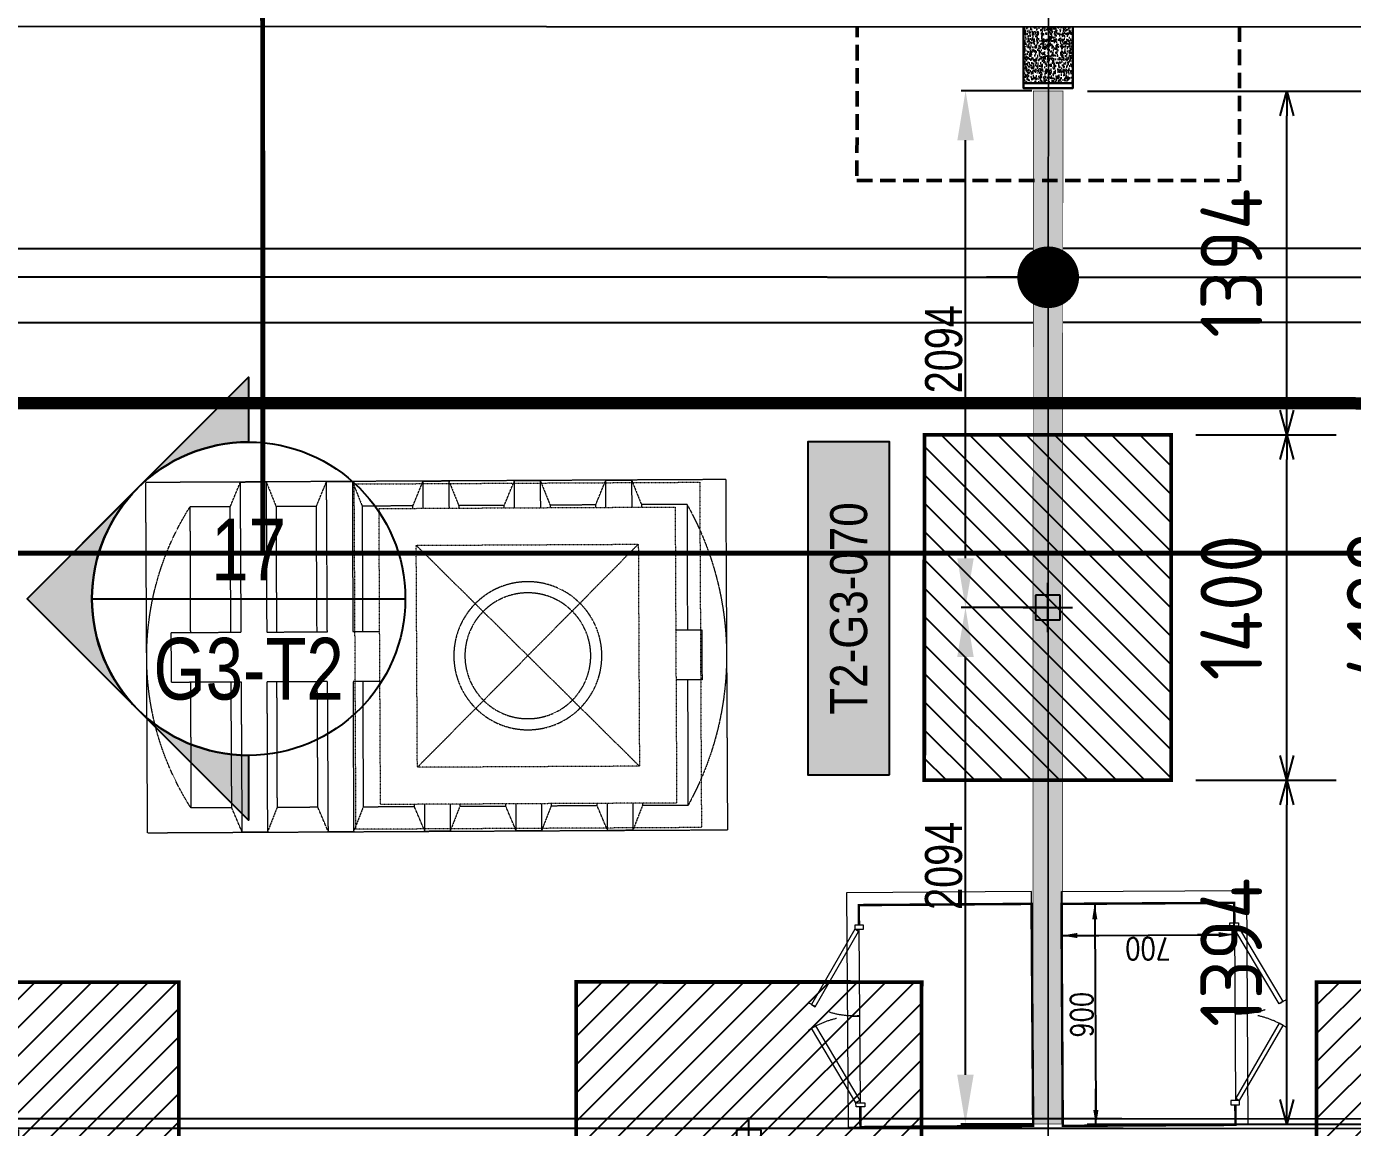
# Model space of a CAD drawing. Header units: centimetres. Extents: x -6122352 to 7132207, y -1694241 to 1947892.
# Drawn here: x 28082 to 33456, y -108390 to -103927 of the extents above; entities that cross this region are included whole.
import ezdxf
from ezdxf.enums import TextEntityAlignment as Align
from ezdxf.xclip import XClip

# ---------------------------------------------------------------- set-up
doc = ezdxf.new("R2010")
doc.units = ezdxf.units.CM
doc.header["$MEASUREMENT"] = 0
doc.header["$XCLIPFRAME"] = 2
doc.header["$PDMODE"] = 66
doc.header["$PDSIZE"] = 100
for name, pattern in [('2. HG-ST XR COL 3A (5V 7V 9V 11V - GF (4M & 5D-E)$0$HIDDEN', [0.375, 0.25, -0.125]), ('DASHED2', [0.375, 0.25, -0.125]), ('HIDDEN', [0.375, 0.25, -0.125]), ('LTH-4G-M-XR-GROUND FLOOR PLAN$0$HIDDEN2', [0.1875, 0.125, -0.0625]), ('XR-AR-END-SETTING OUT PLAN$0$23261-XR-AR-SI-GF$0$HIDDEN', [0.375, 0.25, -0.125])]:
    doc.linetypes.add(name, pattern=pattern)
for name, color, linetype in [('00-MI-DIM', 7, 'Continuous'), ('23585-XR-AR-BOUNDARY WALLS AND SETBACKS$0$setback', 7, 'XR-AR-END-SETTING OUT PLAN$0$23261-XR-AR-SI-GF$0$HIDDEN'), ('@MI-FOOTINGS', 7, 'Continuous'), ('@MI-REF LAYER', 7, 'Continuous'), ('@MI-TYPE-02', 6, 'Continuous'), ('B_TH_4', 7, 'Continuous'), ('CTECH-Text 2.5mm', 2, 'Continuous'), ('PANEL-TAGS', 7, 'Continuous'), ('VD-WS-WATER TANK', 7, 'Continuous'), ('XR-AR-MID-SETTING OUT FOR MASTER$0$23585-XR-AR-MID-GROUND FLOOR$0$A-Flor-Strs', 1, 'Continuous')]:
    doc.layers.add(name, color=color, linetype=linetype)
doc.layers.add('08-Compound Wall-2', color=6, linetype='Continuous', lineweight=25, true_color=0xff00ff)
for name, color, linetype, lineweight in [('23585-XR-AR-DAMAC PLOT LIMITS$0$1-Mid units', 41, 'Continuous', 5), ('@ Foundations', 4, 'DASHED2', 50), ('A-ANNO-TEXT', 3, 'Continuous', 25), ('LTH-4G-M-XR-GROUND FLOOR PLAN$0$1717 X Water Tank Location_5B$0$00 Line 2', 6, 'Continuous', 13), ('XR-AR-MID-SETTING OUT FOR MASTER$0$23585-XR-AR-MID-GROUND FLOOR$0$$A-GLAZ-WNDO', 232, 'Continuous', 9), ('XR-AR-MID-SETTING OUT FOR MASTER$0$23585-XR-AR-MID-GROUND FLOOR$0$A-GLAZ-SILL', 8, 'Continuous', 5), ('XR-AR-MID-SETTING OUT FOR MASTER$0$23585-XR-AR-MID-GROUND FLOOR$0$A-GLAZ-WNDO', 232, 'Continuous', 9)]:
    doc.layers.add(name, color=color, linetype=linetype, lineweight=lineweight)
doc.layers.add('LTH-4G-M-XR-GROUND FLOOR PLAN$0$PDF_Geometry', color=7, linetype='Continuous', true_color=0xcccccc)
doc.styles.add('Arial Narrow', font='ARIALN.TTF', dxfattribs={"width": 0.95, "height": 500})
doc.styles.add('DIMTEXT', font='romans.shx', dxfattribs={"width": 0.8})
doc.styles.add('JWC 1.50MM', font='GOTHIC.TTF', dxfattribs={"width": 0.8, "height": 1.5})
doc.styles.add('PANELTAG_STYLE', font='arial.ttf')
doc.styles.add('Schueco-BEMSTIL', font='isocpeur.ttf', dxfattribs={"width": 0.9})
doc.dimstyles.new('DIM-25', dxfattribs={"dimscale": 25, "dimtxt": 2.5, "dimasz": 2.5, "dimexe": 1.25, "dimexo": 0.625, "dimgap": 1, "dimtad": 1, "dimdec": 0, "dimdsep": 46, "dimtxsty": 'DIMTEXT', "dimblk": 'AROW', "dimcen": 2.5, "dimse1": 1, "dimse2": 1, "dimclrd": 1, "dimclre": 1, "dimclrt": 2, "dimadec": 0, "dimazin": 0, "dimtfac": 1, "dimtdec": 0, "dimtmove": 0, "dimatfit": 3, "dimfxl": 1, "dimarcsym": 0})
doc.dimstyles.new('JWC - 1.5', dxfattribs={"dimtxt": 1.5, "dimasz": 2, "dimexe": 0.18, "dimexo": 0.06, "dimgap": 0.09, "dimtad": 1, "dimtoh": 1, "dimdec": 0, "dimzin": 0, "dimdsep": 46, "dimtxsty": 'JWC 1.50MM', "dimcen": 0.09, "dimclrd": 1, "dimclre": 1, "dimclrt": 2, "dimadec": 0, "dimazin": 0, "dimtfac": 1, "dimtdec": 0, "dimtofl": 0, "dimtmove": 0, "dimatfit": 3, "dimfxl": 30, "dimtolj": 1, "dimtzin": 0, "dimarcsym": 0})
doc.dimstyles.new('MI- JWC-TXT-2.5 MM', dxfattribs={"dimscale": 1.5, "dimtxt": 2.5, "dimasz": 1, "dimexe": 2, "dimexo": 1, "dimgap": 1, "dimtad": 1, "dimdec": 0, "dimdsep": 46, "dimtxsty": 'Schueco-BEMSTIL', "dimblk": 'OPEN30', "dimcen": 0, "dimdle": 2, "dimclrd": 140, "dimclre": 8, "dimclrt": 40, "dimadec": 0, "dimazin": 2, "dimtfac": 1, "dimtdec": 0, "dimtix": 1, "dimtmove": 2, "dimatfit": 3, "dimldrblk": 'OPEN', "dimfxl": 2, "dimlwd": -1, "dimlwe": -1, "dimarcsym": 0})

# ---------------------------------------------------------------- blocks, each defined once
blk = doc.blocks.new('23585-XR-AR-BOUNDARY WALLS AND SETBACKS')
at = {"layer": '08-Compound Wall-2'}
blk.add_lwpolyline([(496457.5374, 2768843.6994), (496475.1589, 2768827.5531), (496481.207, 2768834.1539), (496485.2592, 2768838.5765), (496487.387, 2768840.8987), (496489.314, 2768843.0015), (496493.3674, 2768847.4253), (496493.57, 2768847.6464), (496497.4208, 2768851.8491), (496497.6234, 2768852.0702), (496501.6768, 2768856.4941), (496503.5346, 2768858.5215), (496485.9133, 2768874.6678)], dxfattribs=at)
at = {"layer": '23585-XR-AR-BOUNDARY WALLS AND SETBACKS$0$setback', "ltscale": 40, "const_width": 0.05}
blk.add_lwpolyline([(496485.0601, 2768871.5163), (496480.9052, 2768866.9817), (496476.8518, 2768862.5581), (496472.7985, 2768858.1342), (496468.745, 2768853.7105), (496464.6916, 2768849.2868), (496460.535, 2768844.7504), (496474.9123, 2768831.5767), (496479.0688, 2768836.113), (496483.121, 2768840.5356), (496485.2488, 2768842.8578), (496487.1759, 2768844.9607), (496491.2292, 2768849.3844), (496491.4314, 2768849.6052), (496495.2826, 2768853.8082), (496495.4848, 2768854.029), (496499.4373, 2768858.3426), (496485.0601, 2768871.5163)], dxfattribs=at)
blk = doc.blocks.new('A$C9d9485f6')
at = {"layer": 'A-ANNO-TEXT', "rotation": 312.4881850805905}
blk.add_blockref('23585-XR-AR-BOUNDARY WALLS AND SETBACKS', (-2377088.5348, -1504219.2521), dxfattribs=at)
blk = doc.blocks.new('23585-XR-AR-DAMAC PLOT LIMITS')
at = {"layer": '23585-XR-AR-DAMAC PLOT LIMITS$0$1-Mid units', "color": 251, "true_color": 0x636466}
for points in [[(496493.4411, 2768847.3577), (496475.7459, 2768863.5715), (496479.7993, 2768867.9951), (496497.4945, 2768851.7815), (496493.6437, 2768847.5789)], [(496489.3877, 2768842.9339), (496471.6925, 2768859.1475), (496475.7459, 2768863.5715), (496493.4411, 2768847.3577)]]:
    blk.add_lwpolyline(points, close=True, dxfattribs=at)
blk = doc.blocks.new('A$Cf093b529')
at = {"layer": 'A-ANNO-TEXT'}
blk.add_blockref('23585-XR-AR-DAMAC PLOT LIMITS', (-495391.9901, -2768603.4419), dxfattribs=at)
blk = doc.blocks.new('XR-AR-MID-SETTING OUT FOR MASTER$0$23585-XR-AR-MID-GROUND FLOOR$0$945-4P-1-101-GROUND FLOOR PLAN$0$XR-MIDDLE-GROUND FLOOR PLAN$0$A$C446944C1')
at = {"layer": 'XR-AR-MID-SETTING OUT FOR MASTER$0$23585-XR-AR-MID-GROUND FLOOR$0$A-GLAZ-SILL', "color": 252}
blk.add_line((0, 0), (5.2, 0), dxfattribs=at)
for points in [[(2.2081, -0.0228), (2.2081, -0.1242), (2.0938, -0.0735), (2.2081, -0.0228)], [(2.9919, -0.0228), (2.9919, -0.1242), (3.1062, -0.0735), (2.9919, -0.0228)]]:
    blk.add_lwpolyline(points, dxfattribs=at)
at = {"layer": 'XR-AR-MID-SETTING OUT FOR MASTER$0$23585-XR-AR-MID-GROUND FLOOR$0$A-GLAZ-WNDO', "color": 252}
for p, q in [((5.2, 0.25), (0, 0.25)), ((0, 0.25), (0, 0)), ((0.05, 0.1), (0.05, 0.25)), ((1.285, 0.25), (1.285, 0.1)), ((1.335, 0.1), (1.335, 0.25)), ((3.865, 0.1), (3.865, 0.25)), ((3.915, 0.25), (3.915, 0.1)), ((5.15, 0.1), (5.15, 0.25)), ((5.2, 0.25), (5.2, 0)), ((0, 0.1), (2.6, 0.1)), ((5.2, 0.1), (2.6, 0.1))]:
    blk.add_line(p, q, dxfattribs=at)
for points in [[(1.285, 0.2), (0.05, 0.2)], [(3.915, 0.2), (5.15, 0.2)]]:
    blk.add_lwpolyline(points, dxfattribs=at)
for points in [[(1.225, 0.04), (1.305, 0.04), (1.305, 0.09), (1.225, 0.09)], [(2.52, 0.04), (1.305, 0.04), (1.305, 0.09), (2.52, 0.09)], [(2.6, 0.04), (2.52, 0.04), (2.52, 0.09), (2.6, 0.09)], [(2.6, 0.04), (2.68, 0.04), (2.68, 0.09), (2.6, 0.09)], [(2.68, 0.04), (3.895, 0.04), (3.895, 0.09), (2.68, 0.09)], [(3.975, 0.04), (3.895, 0.04), (3.895, 0.09), (3.975, 0.09)]]:
    blk.add_lwpolyline(points, close=True, dxfattribs=at)
blk = doc.blocks.new('XR-AR-MID-SETTING OUT FOR MASTER')
h = blk.add_hatch()
h.set_pattern_fill('AR-CONC', color=8, scale=0.2, angle=90)
h.set_pattern_definition([(140, (-1262400.084, -115249.566), (3.1878171, 36.4369338), [3.81, -41.91]), (85, (-1262400.084, -115249.566), (-38.211369, -7.0486843), [3.048, -33.5281168]), (190.4514447, (-1262399.82, -115246.53), (-35.0235504, 29.3882494), [3.2380018, -35.6180489]), (136.1842, (-1262410.244, -115249.566), (8.4084656, 54.2158082), [5.715, -62.865]), (186.6355576, (-1262409.543, -115245.05), (-49.485225, 47.4808268), [4.8570046, -53.4271216]), (81.184151, (-1262410.244, -115249.566), (-49.485225, 47.4808268), [4.5719934, -50.2919464]), (111, (-1262407.704, -115244.486), (20.45303964, 30.32287825), [3.81, -41.91]), (56, (-1262407.704, -115244.486), (-36.8375932, 12.3604057), [3.048, -33.528]), (161.451445, (-1262406, -115241.96), (-16.3845538, 42.6832839), [3.2380018, -35.6179875]), (127.5, (-1262400.084, -115249.566), (-16.91100777, 0.61772065), [0, -33.1216, 0, -34.036, 0, -33.655]), (97.5, (-1262400.084, -115249.566), (-20.03611496, 13.3639325), [0, -19.4056, 0, -32.3596, 0, -12.827]), (57.5, (-1262400.084, -115260.894), (1.1457488, 27.11811903), [0, -12.7, 0, -39.624, 0, -52.578]), (47.5, (-1262400.084, -115265.974), (-5.0852982, 29.62583628), [0, -16.51, 0, -26.3144, 0, -37.338])])
h.paths.add_polyline_path([(6000, 19702.7), (5900, 19702.7), (5900, 19472.8), (6000, 19472.8)])
h.paths.add_polyline_path([(6100, 19702.7), (6000, 19702.7), (6000, 19472.8), (6100, 19472.8)])
for points in [[(6100, 19702.7), (6100, 19722.7), (5900, 19722.7), (5900, 19702.7)], [(5900, 19472.7), (5900, 19702.7), (6100, 19702.7), (6100, 19472.8)]]:
    blk.add_lwpolyline(points)
at = {"layer": 'XR-AR-MID-SETTING OUT FOR MASTER$0$23585-XR-AR-MID-GROUND FLOOR$0$A-Flor-Strs', "color": 8}
for p, q in [((60.1, 20672.9), (5940, 20672.7)), ((60, 20372.9), (5940, 20372.7))]:
    blk.add_line(p, q, dxfattribs=at)
at = {"layer": 'XR-AR-MID-SETTING OUT FOR MASTER$0$23585-XR-AR-MID-GROUND FLOOR$0$$A-GLAZ-WNDO', "color": 8, "xscale": -1000, "yscale": 1000, "zscale": 1000}
blk.add_blockref('XR-AR-MID-SETTING OUT FOR MASTER$0$23585-XR-AR-MID-GROUND FLOOR$0$945-4P-1-101-GROUND FLOOR PLAN$0$XR-MIDDLE-GROUND FLOOR PLAN$0$A$C446944C1', (5600, 19222.7), dxfattribs=at)
blk = doc.blocks.new('MID UNIT')
at = {"xscale": 0.001, "yscale": 0.001, "zscale": 0.001}
blk.add_blockref('XR-AR-MID-SETTING OUT FOR MASTER', (0, 0), dxfattribs=at)
blk = doc.blocks.new('TH_4')
blk.add_blockref('MID UNIT', (495802.3054, 2769130.5141))
at = {"xscale": -1}
blk.add_blockref('MID UNIT', (495814.3054, 2769130.5141), dxfattribs=at)
blk = doc.blocks.new('A$C780da55d')
at = {"layer": 'B_TH_4', "xscale": 1.000039159572381, "yscale": 1.000039159572381, "zscale": 1.000039159572381}
blk.add_blockref('TH_4', (-495814.0705, -2769239.3021), dxfattribs=at)
blk = doc.blocks.new('23585-XR-AR-MALDIVE-2$0$TH_4')
blk.add_blockref('A$C780da55d', (495794.6554, 2769130.8641))
at = {"layer": '@ Foundations', "linetype": 'DASHED2', "ltscale": 0.25}
blk.add_lwpolyline([(495807.5304, 2769148.5624), (495809.0804, 2769148.5624), (495809.0804, 2769150.6124), (495807.5304, 2769150.6124)], close=True, dxfattribs=at)
blk = doc.blocks.new('AROW')
at = {"color": 1, "ltscale": 100}
for p, q in [((0, 0), (-3, 0)), ((0, -1), (0, 1))]:
    blk.add_line(p, q, dxfattribs=at)
blk.add_solid([(-1.28, 0.21), (-1.28, -0.21), (0, 0)], dxfattribs=at)
blk = doc.blocks.new('*D424')
at = {"layer": 'CTECH-Text 2.5mm', "color": 8, "lineweight": -2, "ltscale": 10, "transparency": 16777216}
blk.add_line((0.8246, -0.1346), (0.0246, -0.1346), dxfattribs=at)
at = {"layer": 'Defpoints', "color": 0, "ltscale": 10, "transparency": 16777216}
for p in [(-0.0254, 0), (0.8746, 0), (-0.0254, -0.1346)]:
    blk.add_point(p, dxfattribs=at)
at = {"layer": 'CTECH-Text 2.5mm', "color": 8, "lineweight": -2, "ltscale": 10, "transparency": 16777216, "xscale": 0.05, "yscale": 0.05, "zscale": 0.05, "rotation": 180}
blk.add_blockref('AROW', (-0.0254, -0.1346), dxfattribs=at)
at = {"layer": 'CTECH-Text 2.5mm', "color": 8, "lineweight": -2, "ltscale": 10, "transparency": 16777216, "xscale": 0.05, "yscale": 0.05, "zscale": 0.05}
blk.add_blockref('AROW', (0.8746, -0.1346), dxfattribs=at)
at = {"layer": 'CTECH-Text 2.5mm', "color": 8, "ltscale": 10, "transparency": 16777216, "insert": (0.4246, -0.0796), "char_height": 0.09, "attachment_point": 5, "style": 'DIMTEXT'}
blk.add_mtext('900', dxfattribs=at)
blk = doc.blocks.new('*D423')
at = {"layer": 'CTECH-Text 2.5mm', "color": 8, "lineweight": -2, "ltscale": 10, "transparency": 16777216}
blk.add_line((0.7459, -0.05), (0.7459, -0.65), dxfattribs=at)
at = {"layer": 'Defpoints', "color": 0, "ltscale": 10, "transparency": 16777216}
for p in [(0.8746, 0), (0.7459, -0.7), (0.8746, -0.7)]:
    blk.add_point(p, dxfattribs=at)
at = {"layer": 'CTECH-Text 2.5mm', "color": 8, "lineweight": -2, "ltscale": 10, "transparency": 16777216, "xscale": 0.05, "yscale": 0.05, "zscale": 0.05}
for p, rotation in [((0.7459, 0), 90), ((0.7459, -0.7), 270)]:
    blk.add_blockref('AROW', p, dxfattribs=dict(at, rotation=rotation))
at = {"layer": 'CTECH-Text 2.5mm', "color": 8, "ltscale": 10, "transparency": 16777216, "insert": (0.6909, -0.35), "char_height": 0.09, "attachment_point": 5, "rotation": 90, "style": 'DIMTEXT'}
blk.add_mtext('700', dxfattribs=at)
blk = doc.blocks.new('WT')
at = {"layer": 'VD-WS-WATER TANK', "color": 8, "linetype": 'HIDDEN', "lineweight": 5}
for p, q in [((-1544.6, 709.7), (-1544.6, -710.3)), ((-1544.6, 709.7), (805.4, 709.7)), ((805.4, -710.3), (805.4, 709.7)), ((-1205.2, 610), (-1368.6, 609.7)), ((-1367.6, 100.7), (-1368.6, 609.7)), ((-853.8, 610), (-1019.5, 609.7)), ((-462.5, 610), (-670.5, 610)), ((-92.3, 610), (-279.1, 610)), ((278, 610), (91.1, 609.6)), ((645.8, 610), (461.3, 609.7)), ((646.8, 100.7), (645.8, 610)), ((-1366.3, -610.3), (-1367.2, -101.4)), ((648.2, -610), (647.2, -101.4)), ((-1202.9, -610), (-1366.3, -610.3)), ((-853.8, -610), (-1017.2, -610.3)), ((-462.5, -610), (-668.2, -610)), ((-92.3, -610), (-276.8, -610)), ((278, -610), (93.4, -610.3)), ((648.2, -610), (463.6, -610.3)), ((805.4, -710.3), (-1544.6, -710.3))]:
    blk.add_line(p, q, dxfattribs=at)
at = {"layer": 'VD-WS-WATER TANK', "color": 8, "linetype": 'HIDDEN', "lineweight": 5, "ltscale": 0.2}
for p, q in [((-450, 450, 1.1), (450, -450, -1)), ((450, 450), (-450, -450, 1))]:
    blk.add_line(p, q, dxfattribs=at)
at = {"layer": 'VD-WS-WATER TANK', "color": 8, "linetype": 'HIDDEN', "lineweight": 5}
for points in [[(-1058, 100.7), (-1059, 709.7), (-1161.1, 709.7), (-1202.9, 610), (-1202.9, 100.7)], [(-1161.1, 709.7), (-1161.1, 100.7)], [(-1018.6, 100.7), (-1019.5, 610), (-1059, 709.7)], [(-708.9, 100.7), (-709.9, 709.7), (-812, 709.7), (-853.8, 610), (-853.8, 100.7)], [(-812, 709.7), (-812, 100.7)], [(-669.5, 100.7), (-670.5, 610), (-709.9, 709.7)], [(-318.4, 600), (-318.6, 709.7), (-420.7, 709.7), (-462.5, 610), (-462.5, 600)], [(-420.7, 709.7), (-420.7, 600)], [(-279.1, 600), (-279.1, 610), (-318.6, 709.7)], [(51.8, 600), (51.6, 709.7), (-50.5, 709.7), (-92.3, 610), (-92.3, 600)], [(-50.5, 709.7), (-50.5, 600)], [(91.1, 600), (91.1, 610), (51.6, 709.7)], [(422, 600), (421.8, 709.7), (319.7, 709.7), (278, 610), (278, 600)], [(319.7, 709.7), (319.7, 600)], [(461.3, 600), (461.3, 610), (421.8, 709.7)], [(-1161.1, 100.7), (-1444.6, 100.7), (-1444.6, -101.4), (-1161.1, -101.4)], [(-812, 100.7), (-1058, 100.7)], [(-600, 100.7), (-708.9, 100.7)], [(600, -101.4), (705.4, -101.4), (705.4, 100.7), (600, 100.7)], [(-1202.9, -101.4), (-1202.9, -610), (-1161.1, -710.3), (-1056.7, -710.3), (-1017.2, -610), (-1018.2, -101.4)], [(-1161.1, -101.4), (-1161.1, -710.3)], [(-1056.7, -710.3), (-1057.7, -101.4)], [(-1057.7, -101.4), (-812, -101.4)], [(-853.8, -101.4), (-853.8, -610), (-812, -710.3), (-707.6, -710.3), (-668.2, -610), (-669.1, -101.4)], [(-812, -101.4), (-812, -710.3)], [(-707.6, -710.3), (-708.6, -101.4)], [(-708.6, -101.4), (-600, -101.4)], [(-462.5, -600), (-462.5, -610), (-420.7, -710.3), (-316.2, -710.3), (-276.8, -610), (-276.8, -600)], [(-420.7, -600), (-420.7, -710.3)], [(-316.2, -710.3), (-316.4, -600)], [(-92.3, -600), (-92.3, -610), (-50.5, -710.3), (54, -710.3), (93.4, -610), (93.4, -600)], [(-50.5, -600), (-50.5, -710.3)], [(54, -710.3), (53.8, -600)], [(278, -600), (278, -610), (319.7, -710.3), (424.2, -710.3), (463.6, -610), (463.6, -600)], [(319.7, -600), (319.7, -710.3)], [(424.2, -710.3), (424, -600)]]:
    blk.add_lwpolyline(points, dxfattribs=at)
at = {"layer": 'VD-WS-WATER TANK', "color": 8, "linetype": 'HIDDEN', "lineweight": 5, "ltscale": 0.2}
for points in [[(-700, -700), (700, -700), (700, 700), (-700, 700)], [(-600, -600), (600, -600), (600, 600), (-600, 600)], [(-450, -450), (450, -450), (450, 450), (-450, 450)]]:
    blk.add_lwpolyline(points, close=True, dxfattribs=at)
at = {"layer": 'VD-WS-WATER TANK', "color": 8, "linetype": 'HIDDEN', "lineweight": 5}
for radius in [300, 255]:
    blk.add_circle((0, 0), radius, dxfattribs=at)
for centre, radius, start, end in [((-406.1, 1.5), 1138.5, 147.7124, 212.5056), ((-448.6, -2.1), 1254, 331.0009, 29.2171)]:
    blk.add_arc(centre, radius, start, end, dxfattribs=at)
blk = doc.blocks.new('_Dot')
at = {"color": 0, "linetype": 'ByBlock', "lineweight": -2}
blk.add_line((-0.5, 0), (-1, 0), dxfattribs=at)
at = {"color": 0, "linetype": 'ByBlock', "const_width": 0.5}
blk.add_lwpolyline([(-0.25, 0, 1), (0.25, 0, 1)], format="xyb", close=True, dxfattribs=at)
blk = doc.blocks.new('T2-FOOTING PLAN')
at = {"layer": '@MI-FOOTINGS', "transparency": 33554679}
h = blk.add_hatch(dxfattribs=at)
h.set_pattern_fill('ANSI31', color=8, scale=650)
h.paths.add_polyline_path([(-700, 650), (700, 650), (700, -650), (-700, -650)])
at = {"layer": '@MI-FOOTINGS', "color": 160, "true_color": 0x3340f0, "const_width": 15}
blk.add_lwpolyline([(-700, 650), (700, 650), (700, -650), (-700, -650)], close=True, dxfattribs=at)
at = {"layer": '@MI-FOOTINGS', "color": 30}
blk.add_point((0, 0), dxfattribs=at)
blk = doc.blocks.new('6M PANEL-T2')
at = {"layer": '@MI-FOOTINGS', "rotation": 359.9898439714545}
for p in [(-1500.2, 61.5), (1499.8, 61)]:
    blk.add_blockref('T2-FOOTING PLAN', p, dxfattribs=at)
blk = doc.blocks.new('_Open30')
at = {"color": 0, "linetype": 'ByBlock', "lineweight": -2}
for p, q in [((-1, 0.268), (0, 0)), ((0, 0), (-1, -0.268)), ((0, 0), (-1, 0))]:
    blk.add_line(p, q, dxfattribs=at)
blk = doc.blocks.new('*D1901')
at = {"layer": '@MI-TYPE-02', "color": 8, "transparency": 16777216}
for p, q in [((32382.3, -104188.5), (33983.5, -104188.7)), ((32380.7, -108376.7), (33982.8, -108377))]:
    blk.add_line(p, q, dxfattribs=at)
at = {"layer": '@MI-TYPE-02', "color": 140, "transparency": 16777216}
blk.add_line((33783.5, -104288.7), (33782.8, -108277), dxfattribs=at)
at = {"layer": 'Defpoints', "color": 0, "transparency": 16777216}
for p in [(32282.3, -104188.4), (32280.7, -108376.7), (33782.8, -108377)]:
    blk.add_point(p, dxfattribs=at)
at = {"layer": '@MI-TYPE-02', "color": 140, "transparency": 16777216, "xscale": 100, "yscale": 100, "zscale": 100}
for p, rotation in [((33783.5, -104188.7), 89.98981003138533), ((33782.8, -108377), 269.9898100313853)]:
    blk.add_blockref('_Open30', p, dxfattribs=dict(at, rotation=rotation))
at = {"layer": '@MI-TYPE-02', "color": 40, "transparency": 16777216, "insert": (33558.2, -106282.8), "char_height": 250, "attachment_point": 5, "rotation": 89.9898, "style": 'Schueco-BEMSTIL'}
blk.add_mtext('4188', dxfattribs=at)
blk = doc.blocks.new('_Open')
at = {"color": 0, "linetype": 'ByBlock', "lineweight": -2}
for p, q in [((-1, 0.2), (0, 0)), ((-1, -0.2), (0, 0)), ((0, 0), (-1, 0))]:
    blk.add_line(p, q, dxfattribs=at)
blk = doc.blocks.new('T2-SINGLE FOOTING')
at = {"layer": '@MI-FOOTINGS', "transparency": 33554679}
h = blk.add_hatch(dxfattribs=at)
h.set_pattern_fill('ANSI31', color=8, scale=650)
h.paths.add_polyline_path([(-700, 500), (700, 500), (700, -500), (-700, -500)])
at = {"layer": '@MI-FOOTINGS', "color": 62, "const_width": 15}
blk.add_lwpolyline([(-700, 500), (700, 500), (700, -500), (-700, -500)], close=True, dxfattribs=at)
at = {"layer": '@MI-FOOTINGS', "color": 30}
blk.add_point((0, 0), dxfattribs=at)
blk = doc.blocks.new('*D1919')
at = {"color": 1, "lineweight": -2, "transparency": 16777216}
for p, q in [((32214.8, -106282.6), (31869.5, -106282.5)), ((31887.2, -108176.6), (31887.5, -106482.5)), ((32156.2, -108376.7), (31869.1, -108376.6))]:
    blk.add_line(p, q, dxfattribs=at)
at = {"color": 1, "transparency": 16777216}
for points in [[(31854.1, -106482.5), (31920.8, -106482.5), (31887.5, -106282.5)], [(31853.8, -108176.6), (31920.5, -108176.6), (31887.1, -108376.6)]]:
    blk.add_solid(points, dxfattribs=at)
at = {"layer": 'Defpoints', "color": 0, "transparency": 16777216}
for p in [(31887.5, -106282.5), (32220.8, -106282.6), (32162.2, -108376.7)]:
    blk.add_point(p, dxfattribs=at)
at = {"color": 2, "transparency": 16777216, "insert": (31799.5, -107329.6), "char_height": 150, "attachment_point": 5, "rotation": 89.9898, "style": 'JWC 1.50MM'}
blk.add_mtext('\\A1;2094', dxfattribs=at)
blk = doc.blocks.new('*D1876')
at = {"color": 1, "lineweight": -2, "transparency": 16777216}
for p, q in [((32156.2, -104188.4), (31869.9, -104188.3)), ((31887.5, -106082.5), (31887.8, -104388.3)), ((32214.8, -106282.6), (31869.5, -106282.5))]:
    blk.add_line(p, q, dxfattribs=at)
at = {"color": 1, "transparency": 16777216}
for points in [[(31854.5, -104388.3), (31921.2, -104388.4), (31887.9, -104188.3)], [(31854.2, -106082.5), (31920.9, -106082.5), (31887.5, -106282.5)]]:
    blk.add_solid(points, dxfattribs=at)
at = {"layer": 'Defpoints', "color": 0, "transparency": 16777216}
for p in [(31887.9, -104188.3), (32162.2, -104188.4), (32220.8, -106282.6)]:
    blk.add_point(p, dxfattribs=at)
at = {"color": 2, "transparency": 16777216, "insert": (31799.9, -105235.4), "char_height": 150, "attachment_point": 5, "rotation": 89.9898, "style": 'JWC 1.50MM'}
blk.add_mtext('\\A1;2094', dxfattribs=at)
blk = doc.blocks.new('*D1891')
at = {"color": 8, "transparency": 16777216}
for p, q in [((32820.6, -106982.7), (33389.7, -106982.8)), ((32380.7, -108376.7), (33389.4, -108376.9))]:
    blk.add_line(p, q, dxfattribs=at)
at = {"color": 140, "transparency": 16777216}
blk.add_line((33189.4, -108276.9), (33189.6, -107082.8), dxfattribs=at)
at = {"layer": 'Defpoints', "color": 0, "transparency": 16777216}
for p in [(32720.6, -106982.7), (33189.7, -106982.8), (32280.7, -108376.7)]:
    blk.add_point(p, dxfattribs=at)
at = {"color": 140, "transparency": 16777216, "xscale": 100, "yscale": 100, "zscale": 100}
for p, rotation in [((33189.7, -106982.8), 89.98981003138537), ((33189.4, -108376.9), 269.9898100313853)]:
    blk.add_blockref('_Open30', p, dxfattribs=dict(at, rotation=rotation))
at = {"color": 40, "transparency": 16777216, "insert": (32964.5, -107679.8), "char_height": 250, "attachment_point": 5, "rotation": 89.9898, "style": 'Schueco-BEMSTIL'}
blk.add_mtext('1394', dxfattribs=at)
blk = doc.blocks.new('*D1892')
at = {"color": 8, "transparency": 16777216}
for p, q in [((32820.9, -105582.7), (33389.9, -105582.8)), ((32820.6, -106982.7), (33389.7, -106982.8))]:
    blk.add_line(p, q, dxfattribs=at)
at = {"color": 140, "transparency": 16777216}
blk.add_line((33189.7, -106882.8), (33189.9, -105682.8), dxfattribs=at)
at = {"layer": 'Defpoints', "color": 0, "transparency": 16777216}
for p in [(32720.9, -105582.7), (33189.9, -105582.8), (32720.6, -106982.7)]:
    blk.add_point(p, dxfattribs=at)
at = {"color": 140, "transparency": 16777216, "xscale": 100, "yscale": 100, "zscale": 100}
for p, rotation in [((33189.9, -105582.8), 89.98981003138537), ((33189.7, -106982.8), 269.9898100313853)]:
    blk.add_blockref('_Open30', p, dxfattribs=dict(at, rotation=rotation))
at = {"color": 40, "transparency": 16777216, "insert": (32964.8, -106282.7), "char_height": 250, "attachment_point": 5, "rotation": 89.9898, "style": 'Schueco-BEMSTIL'}
blk.add_mtext('1400', dxfattribs=at)
blk = doc.blocks.new('*D1893')
at = {"color": 8, "transparency": 16777216}
for p, q in [((32382.3, -104188.5), (33390.2, -104188.6)), ((32820.9, -105582.7), (33389.9, -105582.8))]:
    blk.add_line(p, q, dxfattribs=at)
at = {"color": 140, "transparency": 16777216}
blk.add_line((33189.9, -105482.8), (33190.1, -104288.6), dxfattribs=at)
at = {"layer": 'Defpoints', "color": 0, "transparency": 16777216}
for p in [(32282.3, -104188.4), (33190.2, -104188.6), (32720.9, -105582.7)]:
    blk.add_point(p, dxfattribs=at)
at = {"color": 140, "transparency": 16777216, "xscale": 100, "yscale": 100, "zscale": 100}
for p, rotation in [((33190.2, -104188.6), 89.98981003138537), ((33189.9, -105582.8), 269.9898100313853)]:
    blk.add_blockref('_Open30', p, dxfattribs=dict(at, rotation=rotation))
at = {"color": 40, "transparency": 16777216, "insert": (32965, -104885.6), "char_height": 250, "attachment_point": 5, "rotation": 89.9898, "style": 'Schueco-BEMSTIL'}
blk.add_mtext('1394', dxfattribs=at)
blk = doc.blocks.new('*U1871')
h = blk.add_hatch(color=94)
edge = h.paths.add_edge_path()
edge.add_line((0, -6.35), (0, -8.98))
edge.add_line((0, -8.98), (-8.98, 0))
edge.add_line((-8.98, 0), (0, 8.98))
edge.add_line((0, 8.98), (0, 6.35))
edge.add_arc((0, 0), 6.35, 90, 270)
at = {"color": 94}
blk.add_line((-6.35, 0), (6.35, 0), dxfattribs=at)
for points in [[(0, -6.35), (0, -8.98), (-8.98, 0), (0, 8.98), (0, 6.35, 1)], [(-4.49, 4.49, 0.414214), (-4.49, -4.49), (-8.98, 0), (-4.49, 4.49)]]:
    blk.add_lwpolyline(points, format="xyb", close=True)
blk.add_circle((0, 0), 6.35, dxfattribs=at)
at = {"style": 'Arial Narrow', "width": 0.95, "flags": 8}
blk.add_attdef('VIEWNUMBER', text='', height=2.5, dxfattribs=at).set_placement((0, 0), align=Align.BOTTOM_CENTER)
blk.add_attdef('SHEETNUMBER', text='', height=2.5, dxfattribs=at).set_placement((0, -1.588), align=Align.TOP_CENTER)
blk = doc.blocks.new('PANELTAG')
at = {"layer": 'PANEL-TAGS', "color": 1}
blk.add_lwpolyline([(-13.5, -3.3), (13.5, -3.3), (13.5, 3.3), (-13.5, 3.3)], close=True, dxfattribs=at)
at = {"layer": 'PANEL-TAGS', "color": 40, "true_color": 0xffd700}
blk.add_solid([(-13.5, -3.3), (13.5, -3.3), (-13.5, 3.3), (13.5, 3.3)], dxfattribs=at)
at = {"layer": 'PANEL-TAGS', "color": 5, "style": 'PANELTAG_STYLE', "width": 0.85}
blk.add_attdef('TAGNO', text='', height=3, dxfattribs=at).set_placement((0, 0), align=Align.MIDDLE)
blk = doc.blocks.new('M3 REF WITH TABLES')
at = {"color": 10}
blk.add_lwpolyline([(6.0853, -1.5001), (16.6069, -11.1459), (20.8293, -6.5376), (20.6076, -6.3346), (36.687, 11.2142), (36.9087, 11.0107), (41.1306, 15.6194), (30.609, 25.2646), (6.0853, -1.5001)], close=True, dxfattribs=at)
at = {"color": 1, "const_width": 0.02}
blk.add_lwpolyline([(30.2053, -2.5257), (30.1517, 0.9204), (32.1257, 3.0752), (30.1309, 4.9006), (32.1257, 3.0752), (42.3172, 14.198), (46.2184, 14.9529)], dxfattribs=at)
blk = doc.blocks.new('A$C3dfd7553')
at = {"layer": 'LTH-4G-M-XR-GROUND FLOOR PLAN$0$1717 X Water Tank Location_5B$0$00 Line 2', "color": 8, "linetype": 'Continuous', "elevation": 0}
blk.add_lwpolyline([(0.0563, -0.7, 0.01, 0.01, 0), (-0.0254, -0.7, 0.01, 0.01, 0), (-0.0254, 0, 0.01, 0.01, 0), (0.8746, 0, 0.01, 0.01, 0), (0.8746, -0.7, 0.01, 0.01, 0), (0.7937, -0.7, 0, 0, 0)], format="xyseb", dxfattribs=at)
at = {"layer": 'LTH-4G-M-XR-GROUND FLOOR PLAN$0$PDF_Geometry', "color": 8, "lineweight": 5, "elevation": 0}
for points in [[(-0.0254, -0.75), (-0.0254, 0), (0.9246, 0), (0.9246, -0.75), (-0.0254, -0.75)], [(0.7766, -0.7), (0.0734, -0.7)]]:
    blk.add_lwpolyline(points, dxfattribs=at)
for points in [[(0.0734, -0.7172), (0.0734, -0.6813), (0.0563, -0.6813), (0.0563, -0.7172)], [(0.7766, -0.7172), (0.7766, -0.6813), (0.7937, -0.6813), (0.7937, -0.7172)], [(0.3766, -0.8952), (0.386, -0.8796), (0.0828, -0.7016), (0.0734, -0.7172)], [(0.4734, -0.8952), (0.464, -0.8796), (0.7672, -0.7016), (0.7766, -0.7172)]]:
    blk.add_lwpolyline(points, close=True, dxfattribs=at)
at = {"layer": 'LTH-4G-M-XR-GROUND FLOOR PLAN$0$PDF_Geometry', "color": 8, "linetype": 'LTH-4G-M-XR-GROUND FLOOR PLAN$0$HIDDEN2', "lineweight": 5}
for centre, start, end in [((0.0734, -0.7172), 327.1407, 2.8021), ((0.7766, -0.7172), 177.1979, 212.8593)]:
    blk.add_arc(centre, 0.3516, start, end, dxfattribs=at)
at = {"layer": 'CTECH-Text 2.5mm', "ltscale": 10}
dim = blk.add_linear_dim(base=(-0.0254, -0.1346), p1=(0.8746, 0), p2=(-0.0254, 0), dimstyle='DIM-25', override={"dimscale": 1, "dimtxt": 0.09, "dimasz": 0.05, "dimgap": 0.01, "dimlfac": 1000, "dimclrd": 8, "dimclre": 8, "dimclrt": 8}, dxfattribs=at)
dim.commit()
dim.dimension.update_dxf_attribs({"geometry": '*D424', "text_midpoint": (0.4246, -0.0796)})
dim = blk.add_linear_dim(base=(0.7459, -0.7), p1=(0.8746, 0), p2=(0.8746, -0.7), angle=90, dimstyle='DIM-25', override={"dimscale": 1, "dimtxt": 0.09, "dimasz": 0.05, "dimgap": 0.01, "dimlfac": 1000, "dimclrd": 8, "dimclre": 8, "dimclrt": 8}, dxfattribs=at)
dim.commit()
dim.dimension.update_dxf_attribs({"geometry": '*D423', "text_midpoint": (0.6909, -0.35)})
blk = doc.blocks.new('A$C7cae1d29')
at = {"rotation": 270.3381210118916}
blk.add_blockref('A$C3dfd7553', (15.0913, 23.9049), dxfattribs=at)
at = {"xscale": -0.9999999999999999, "rotation": 90.42176482317339}
blk.add_blockref('A$C3dfd7553', (15.2113, 23.9049), dxfattribs=at)
at = {"layer": 'VD-WS-WATER TANK', "ltscale": 100, "xscale": -0.001000000000000002, "yscale": 0.001000000000000002, "zscale": 0.001000000000000001, "rotation": 0.3023062136666079}
blk.add_blockref('WT', (17.2592, 22.0249), dxfattribs=at)

msp = doc.modelspace()

# ---------------------------------------------------------------- block references
at = {"layer": '@MI-REF LAYER', "xscale": 1000, "yscale": 1000, "zscale": 1000}
msp.add_blockref('A$C9d9485f6', (-23958.95046, 48155.57226), dxfattribs=at)

# ---------------------------------------------------------------- next in the draw order: block references
at = {"layer": '@MI-REF LAYER'}
ref = msp.add_blockref('23585-XR-AR-MALDIVE-2$0$TH_4', (496316062.77904, 2768960875.36413), dxfattribs=dict(at, xscale=1000, yscale=1000, zscale=1000, rotation=179.9901606865016))
XClip(ref).set_block_clipping_path([(495793.2153179883, 2769130.5144247264), (495835.2581406492, 2769130.5140801282), (495835.2576190941, 2769154.3133947467), (495826.3056662926, 2769154.3141869735), (495820.3073401563, 2769154.3142064768), (495816.957702864, 2769154.3142027529), (495816.9477785914, 2769154.4542111102), (495814.3055212521, 2769154.4543746579), (495808.0010207752, 2769154.4543374204), (495802.3655115841, 2769154.4543353911), (495802.0106194327, 2769154.4543344257), (495796.0105614755, 2769154.4543345426), (495793.21559742, 2769154.4543973496)])

# ---------------------------------------------------------------- next in the draw order: linework, layer by layer
at = {"layer": '@MI-REF LAYER', "color": 10}
msp.add_lwpolyline([(8077.60119, -89949.46316), (8071.31987, -104223.39895), (14321.56537, -104224.47229), (14321.48235, -103923.84264), (38122.91575, -103927.93002), (38122.63231, -104228.79447), (44372.80351, -104229.16823), (44378.58971, -89955.62775), (8077.60119, -89949.46316)], close=True, dxfattribs=at)

# ---------------------------------------------------------------- next in the draw order: block references
at = {"rotation": 89.9898100330467}
msp.add_blockref('T2-SINGLE FOOTING', (32220.76607, -106282.57833), dxfattribs=at)
at = {"color": 94, "linetype": '2. HG-ST XR COL 3A (5V 7V 9V 11V - GF (4M & 5D-E)$0$HIDDEN'}
for p in [(26499.94096, -108512.10296), (32509.94096, -108512.10296)]:
    msp.add_blockref('6M PANEL-T2', p, dxfattribs=at)
at = {"layer": '00-MI-DIM'}
ref = msp.add_blockref('*U1871', (28982.33945, -106246.71867, -0.11633), dxfattribs=dict(at, xscale=100, yscale=100, zscale=100))
ref.add_attrib('VIEWNUMBER', '17', dxfattribs={"layer": '0', "height": 250, "style": 'Arial Narrow', "width": 0.95}).set_placement((28982.33945, -106246.71867, -0.11633), align=Align.BOTTOM_CENTER)
ref.add_attrib('SHEETNUMBER', 'G3-T2', dxfattribs={"layer": '0', "height": 250, "style": 'Arial Narrow', "width": 0.95}).set_placement((28982.33945, -106405.46867, -0.11633), align=Align.TOP_CENTER)
at = {"layer": '@MI-REF LAYER', "color": 10, "xscale": 1000, "yscale": 1000, "zscale": 1000, "rotation": 179.9901606651968}
msp.add_blockref('A$C7cae1d29', (47376.91396, -84456.1077), dxfattribs=at)
at = {"layer": '@MI-REF LAYER', "extrusion": (3.92233e-12, 7.46019e-09, 1), "xscale": 250.0000000000001, "yscale": 250.0000000000001, "zscale": 250.0000000000001, "rotation": 359.9703541965654}
msp.add_blockref('_Dot', (32222.67987, -104943.62217, -11.23075), dxfattribs=at)
at = {"layer": 'PANEL-TAGS'}
ref = msp.add_blockref('PANELTAG', (31414.06671, -106286.40174), dxfattribs=dict(at, xscale=50.00000000000001, yscale=50.00000000000001, zscale=50.00000000000001, rotation=90.00000000000001))
ref.add_attrib('TAGNO', 'T2-G3-070', dxfattribs={"color": 5, "height": 150, "rotation": 90, "style": 'PANELTAG_STYLE', "width": 0.85}).set_placement((31414.06671, -106286.40174), align=Align.MIDDLE_CENTER)

# ---------------------------------------------------------------- next in the draw order: dimensions: what is measured, and where the dimension line sits
for base, p1, p2, picture, middle in [((33189.90391, -105582.75068), (32720.64157, -106982.66725), (32720.89056, -105582.66727), '*D1892', (32964.77942, -106282.71066)), ((33189.65492, -106982.75066), (32280.66861, -108376.72575), (32720.64157, -106982.66725), '*D1891', (32964.53095, -107679.779))]:
    dim = msp.add_linear_dim(base=base, p1=p1, p2=p2, angle=89.98981003, dimstyle='MI- JWC-TXT-2.5 MM')
    dim.commit()
    dim.dimension.update_dxf_attribs({"geometry": picture, "text_midpoint": middle})
at = {"color": 94}
dim = msp.add_linear_dim(base=(31887.50213, -106282.51906), p1=(32162.17377, -108376.68373), p2=(32220.76607, -106282.57833), angle=89.98981003, dimstyle='JWC - 1.5', dxfattribs=at)
dim.commit()
dim.dimension.update_dxf_attribs({"geometry": '*D1919', "text_midpoint": (31799.54297, -107329.56133)})

# ---------------------------------------------------------------- next in the draw order: wipeouts: each hides what was drawn before it
msp.add_wipeout([(44374.93305, -89955.73267), (8073.94462, -89949.05767), (8071.31987, -104223.39895), (14321.56537, -104224.47229), (14321.48235, -103923.84264), (38122.91575, -103927.93002), (38122.63231, -104228.79447), (44372.8035, -104229.25161)]).dxf.layer = '@MI-REF LAYER'

# ---------------------------------------------------------------- next in the draw order: hatches: boundary and pattern name
at = {"layer": '@MI-TYPE-02'}
h = msp.add_hatch(color=256, dxfattribs=at)
h.dxf.hatch_style = 1
h.paths.add_polyline_path([(20164.3843, -104186.28629), (20282.5382, -104186.28594), (20282.65082, -108318.21709), (20162.65082, -108318.21709)])
h.paths.add_polyline_path([(26161.81526, -103965.81086), (26281.81526, -103965.81086), (26282.52531, -108383.85005), (26162.52531, -108383.85142)])
h.paths.add_polyline_path([(32282.22499, -104188.33436), (32162.225, -104188.2918), (32160.62055, -108376.58235), (32280.62054, -108376.62491)])
h.paths.add_polyline_path([(38282.38164, -104268.5903), (38162.38164, -104268.54774), (38160.7591, -108385.03302), (38280.75909, -108385.07558)])

# ---------------------------------------------------------------- next in the draw order: linework, layer by layer
at = {"layer": '@MI-REF LAYER', "color": 1, "const_width": 20}
msp.add_lwpolyline([(23612.9289, -108428.7147), (26117.91185, -106061.54104), (29040.28119, -106061.7329), (29038.93841, -103357.72806), (29040.28119, -106061.7329), (44126.08545, -106064.279), (47317.80025, -108431.24881)], dxfattribs=at)
at = {"layer": '@MI-REF LAYER', "linetype": 'DASHED2', "extrusion": (3.92233e-12, 7.46019e-09, 1), "elevation": -22.46101}
msp.add_lwpolyline([(38222.6627, -104946.6691), (22967.11193, -104940.42969), (22462.03014, -104203.20068)], dxfattribs=at)
at = {"layer": '@MI-TYPE-02', "const_width": 2.5}
msp.add_lwpolyline([(32282.27307, -104188.4352), (32162.27308, -104188.39264), (32160.66862, -108376.68319), (32280.66861, -108376.72575)], close=True, dxfattribs=at)

# ---------------------------------------------------------------- next in the draw order: block references
at = {"layer": '@MI-REF LAYER', "xscale": 1000, "yscale": 1000, "zscale": 1000}
for name, p, rotation in [('A$Cf093b529', (-891608.73293, 539022.72011), 312.4882903633292), ('M3 REF WITH TABLES', (5073.57098, -84448.84299), 312.4882889992022)]:
    msp.add_blockref(name, p, dxfattribs=dict(at, rotation=rotation))

# ---------------------------------------------------------------- next in the draw order: dimensions: what is measured, and where the dimension line sits
at = {"color": 94}
dim = msp.add_linear_dim(base=(31887.87457, -104188.34408), p1=(32220.76607, -106282.57833), p2=(32162.17746, -104188.39286), angle=89.98981003, dimstyle='JWC - 1.5', dxfattribs=at)
dim.commit()
dim.dimension.update_dxf_attribs({"geometry": '*D1876', "text_midpoint": (31799.91541, -105235.41596)})
dim = msp.add_linear_dim(base=(33190.15186, -104188.59666), p1=(32720.89056, -105582.66727), p2=(32282.27307, -104188.4352), angle=89.98981003, dimstyle='MI- JWC-TXT-2.5 MM')
dim.commit()
dim.dimension.update_dxf_attribs({"geometry": '*D1893', "text_midpoint": (32965.02789, -104885.63366)})
at = {"layer": '@MI-TYPE-02'}
dim = msp.add_linear_dim(base=(33782.79334, -108376.9929), p1=(32282.27307, -104188.4352), p2=(32280.66861, -108376.72575), angle=89.98981003, dimstyle='MI- JWC-TXT-2.5 MM', dxfattribs=at)
dim.commit()
dim.dimension.update_dxf_attribs({"geometry": '*D1901', "text_midpoint": (33558.16578, -106282.80753)})

doc.saveas('drawing.dxf')
